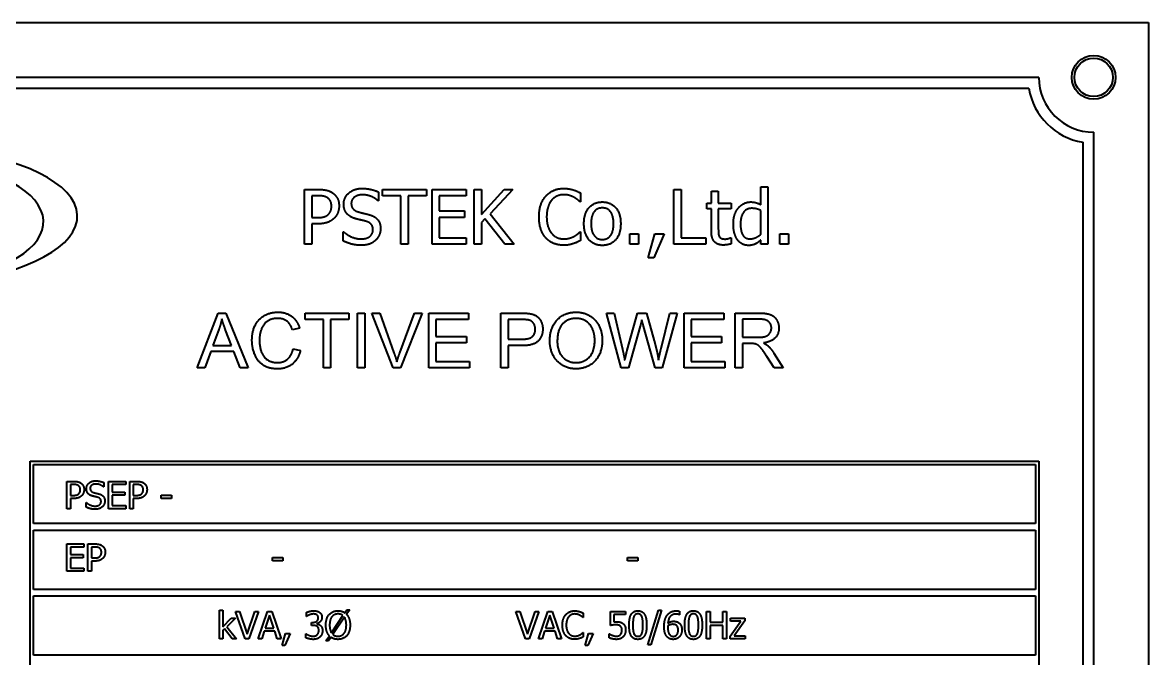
# Model space of a CAD drawing. Header units: millimetres. Extents: x 0 to 4205, y 0 to 2970.
# Drawn here: x 1831.5 to 1934.2, y 838.8 to 896.8 of the extents above; entities that cross this region are included whole.
import ezdxf

# ---------------------------------------------------------------- set-up
doc = ezdxf.new("R2010")
doc.units = ezdxf.units.MM
doc.header["$LTSCALE"] = 5
doc.layers.add('가시적인 것(ISO)', color=3, linetype='Continuous', lineweight=40)

msp = doc.modelspace()

# ---------------------------------------------------------------- linework, layer by layer
at = {"layer": '가시적인 것(ISO)'}
for p, q in [((1774.2036, 896.8175), (1934.2036, 896.8175)), ((1934.2036, 896.8175), (1934.2036, 776.8175)), ((1924.2036, 891.8175), (1784.2036, 891.8175)), ((1785.1197, 890.8175), (1923.2875, 890.8175)), ((1929.2036, 786.8175), (1929.2036, 886.8175)), ((1928.2036, 885.9014), (1928.2036, 787.7335)), ((1857.2101, 881.5946), (1858.4662, 881.5946)), ((1857.2101, 876.5946), (1857.2101, 881.5946)), ((1863.9605, 881.3596), (1863.9605, 880.5654)), ((1864.3211, 881.003), (1864.3211, 881.5946)), ((1864.3211, 881.5946), (1868.3406, 881.5946)), ((1868.3406, 881.5946), (1868.3406, 881.003)), ((1868.8471, 876.5946), (1868.8471, 881.5946)), ((1868.8471, 881.5946), (1871.9751, 881.5946)), ((1871.9751, 881.5946), (1871.9751, 881.003)), ((1872.7044, 876.5946), (1872.7044, 881.5946)), ((1872.7044, 881.5946), (1873.3689, 881.5946)), ((1873.3689, 881.5946), (1873.3689, 879.2972)), ((1873.3689, 879.2972), (1875.4192, 881.5946)), ((1876.2295, 881.5946), (1874.159, 879.362)), ((1875.4192, 881.5946), (1876.2295, 881.5946)), ((1882.4046, 881.2624), (1882.4046, 880.4601)), ((1890.9216, 876.5946), (1890.9216, 881.5946)), ((1890.9216, 881.5946), (1891.5861, 881.5946)), ((1891.5861, 881.5946), (1891.5861, 877.1862)), ((1894.3333, 880.3466), (1894.3333, 881.4244)), ((1894.3333, 881.4244), (1894.9654, 881.4244)), ((1894.9654, 881.4244), (1894.9654, 880.3466)), ((1898.8471, 880.1967), (1898.8471, 881.8175)), ((1898.8471, 881.8175), (1899.4791, 881.8175)), ((1899.4791, 881.8175), (1899.4791, 876.5946)), ((1857.8746, 881.0192), (1857.8746, 879.0257)), ((1858.4257, 881.0192), (1857.8746, 881.0192)), ((1863.9605, 880.5654), (1863.9119, 880.5654)), ((1865.9986, 881.003), (1864.3211, 881.003)), ((1865.9986, 876.5946), (1865.9986, 881.003)), ((1868.3406, 881.003), (1866.6631, 881.003)), ((1866.6631, 881.003), (1866.6631, 876.5946)), ((1871.9751, 881.003), (1869.5116, 881.003)), ((1869.5116, 881.003), (1869.5116, 879.6335)), ((1882.4046, 880.4601), (1882.3519, 880.4601)), ((1893.9078, 879.8239), (1893.9078, 880.3466)), ((1893.9078, 880.3466), (1894.3333, 880.3466)), ((1894.9654, 880.3466), (1896.1282, 880.3466)), ((1896.1282, 880.3466), (1896.1282, 879.8239)), ((1869.5116, 879.6335), (1871.809, 879.6335)), ((1871.809, 879.6335), (1871.809, 879.0419)), ((1874.159, 879.362), (1876.3511, 876.5946)), ((1894.3333, 879.8239), (1893.9078, 879.8239)), ((1894.3333, 877.7453), (1894.3333, 879.8239)), ((1894.9654, 879.8239), (1894.9654, 878.0371)), ((1896.1282, 879.8239), (1894.9654, 879.8239)), ((1898.8471, 877.5063), (1898.8471, 879.674)), ((1857.8746, 879.0257), (1858.3284, 879.0257)), ((1858.4378, 878.4585), (1857.8746, 878.4585)), ((1857.8746, 878.4585), (1857.8746, 876.5946)), ((1869.5116, 879.0419), (1869.5116, 877.1862)), ((1871.809, 879.0419), (1869.5116, 879.0419)), ((1873.6607, 878.9204), (1873.3689, 878.5922)), ((1873.3689, 878.5922), (1873.3689, 876.5946)), ((1875.4881, 876.5946), (1873.6607, 878.9204)), ((1860.7555, 876.8945), (1860.7555, 877.7291)), ((1860.7555, 877.7291), (1860.8041, 877.7291)), ((1869.5116, 877.1862), (1871.9751, 877.1862)), ((1871.9751, 877.1862), (1871.9751, 876.5946)), ((1882.356, 877.7291), (1882.4046, 877.7291)), ((1882.4046, 877.7291), (1882.4046, 876.935)), ((1886.8859, 876.5946), (1886.8859, 877.5509)), ((1886.8859, 877.5509), (1887.6882, 877.5509)), ((1887.6882, 877.5509), (1887.6882, 876.5946)), ((1888.5796, 875.3507), (1889.1712, 877.5509)), ((1890.0099, 877.5509), (1889.0699, 875.3507)), ((1889.1712, 877.5509), (1890.0099, 877.5509)), ((1891.5861, 877.1862), (1893.8187, 877.1862)), ((1893.8187, 877.1862), (1893.8187, 876.5946)), ((1896.0918, 877.1943), (1896.1282, 877.1943)), ((1896.1282, 877.1943), (1896.1282, 876.627)), ((1900.5731, 876.5946), (1900.5731, 877.5509)), ((1900.5731, 877.5509), (1901.3754, 877.5509)), ((1901.3754, 877.5509), (1901.3754, 876.5946)), ((1857.8746, 876.5946), (1857.2101, 876.5946)), ((1866.6631, 876.5946), (1865.9986, 876.5946)), ((1871.9751, 876.5946), (1868.8471, 876.5946)), ((1873.3689, 876.5946), (1872.7044, 876.5946)), ((1876.3511, 876.5946), (1875.4881, 876.5946)), ((1887.6882, 876.5946), (1886.8859, 876.5946)), ((1893.8187, 876.5946), (1890.9216, 876.5946)), ((1898.8471, 876.5946), (1898.8471, 876.9755)), ((1899.4791, 876.5946), (1898.8471, 876.5946)), ((1901.3754, 876.5946), (1900.5731, 876.5946)), ((1889.0699, 875.3507), (1888.5796, 875.3507)), ((1847.4106, 865.3156), (1849.3313, 870.3156)), ((1849.3313, 870.3156), (1850.0477, 870.3156)), ((1850.0477, 870.3156), (1852.0904, 865.3156)), ((1857.2886, 869.7249), (1857.2886, 870.3156)), ((1857.2886, 870.3156), (1861.252, 870.3156)), ((1861.252, 870.3156), (1861.252, 869.7249)), ((1862.0447, 865.3156), (1862.0447, 870.3156)), ((1862.0447, 870.3156), (1862.7078, 870.3156)), ((1862.7078, 870.3156), (1862.7078, 865.3156)), ((1865.2955, 865.3156), (1863.3633, 870.3156)), ((1863.3633, 870.3156), (1864.0798, 870.3156)), ((1864.0798, 870.3156), (1865.3793, 866.6837)), ((1865.909, 866.6837), (1867.2619, 870.3156)), ((1867.9365, 870.3156), (1865.9776, 865.3156)), ((1867.2619, 870.3156), (1867.9365, 870.3156)), ((1868.5462, 865.3156), (1868.5462, 870.3156)), ((1868.5462, 870.3156), (1872.1666, 870.3156)), ((1872.1666, 870.3156), (1872.1666, 869.7249)), ((1875.1316, 865.3156), (1875.1316, 870.3156)), ((1875.1316, 870.3156), (1877.018, 870.3156)), ((1886.0996, 865.3156), (1884.7734, 870.3156)), ((1884.7734, 870.3156), (1885.4517, 870.3156)), ((1885.4517, 870.3156), (1886.2139, 867.0381)), ((1886.6522, 866.939), (1887.6011, 870.3156)), ((1887.6011, 870.3156), (1888.4014, 870.3156)), ((1888.4014, 870.3156), (1889.1179, 867.7851)), ((1889.7543, 867.1029), (1890.5356, 870.3156)), ((1891.2025, 870.3156), (1889.8381, 865.3156)), ((1890.5356, 870.3156), (1891.2025, 870.3156)), ((1891.8351, 865.3156), (1891.8351, 870.3156)), ((1891.8351, 870.3156), (1895.4555, 870.3156)), ((1895.4555, 870.3156), (1895.4555, 869.7249)), ((1896.4921, 865.3156), (1896.4921, 870.3156)), ((1896.4921, 870.3156), (1898.7101, 870.3156)), ((1856.7627, 868.9474), (1856.111, 868.7912)), ((1858.9349, 869.7249), (1857.2886, 869.7249)), ((1858.9349, 865.3156), (1858.9349, 869.7249)), ((1861.252, 869.7249), (1859.5981, 869.7249)), ((1859.5981, 869.7249), (1859.5981, 865.3156)), ((1872.1666, 869.7249), (1869.2093, 869.7249)), ((1869.2093, 869.7249), (1869.2093, 868.1967)), ((1875.7947, 869.7249), (1875.7947, 867.9375)), ((1877.0752, 869.7249), (1875.7947, 869.7249)), ((1887.8374, 869.1265), (1886.7817, 865.3156)), ((1889.1903, 865.3156), (1888.1461, 869.1265)), ((1895.4555, 869.7249), (1892.4982, 869.7249)), ((1892.4982, 869.7249), (1892.4982, 868.1967)), ((1897.1552, 869.763), (1897.1552, 868.109)), ((1898.7368, 869.763), (1897.1552, 869.763)), ((1849.4037, 868.8331), (1848.8511, 867.3659)), ((1850.5508, 867.3659), (1850.0249, 868.7531)), ((1869.2093, 868.1967), (1871.9799, 868.1967)), ((1871.9799, 868.1967), (1871.9799, 867.606)), ((1875.7947, 867.9375), (1877.0866, 867.9375)), ((1892.4982, 868.1967), (1895.2688, 868.1967)), ((1895.2688, 868.1967), (1895.2688, 867.606)), ((1897.1552, 868.109), (1898.5767, 868.109)), ((1848.8511, 867.3659), (1850.5508, 867.3659)), ((1856.1834, 867.0724), (1856.8465, 866.9047)), ((1869.2093, 867.606), (1869.2093, 865.9063)), ((1871.9799, 867.606), (1869.2093, 867.606)), ((1877.079, 867.3468), (1875.7947, 867.3468)), ((1875.7947, 867.3468), (1875.7947, 865.3156)), ((1892.4982, 867.606), (1892.4982, 865.9063)), ((1895.2688, 867.606), (1892.4982, 867.606)), ((1897.9212, 867.5374), (1897.1552, 867.5374)), ((1897.1552, 867.5374), (1897.1552, 865.3156)), ((1848.6606, 866.8285), (1848.1118, 865.3156)), ((1850.7566, 866.8285), (1848.6606, 866.8285)), ((1851.3359, 865.3156), (1850.7566, 866.8285)), ((1869.2093, 865.9063), (1872.281, 865.9063)), ((1872.281, 865.9063), (1872.281, 865.3156)), ((1892.4982, 865.9063), (1895.5699, 865.9063)), ((1895.5699, 865.9063), (1895.5699, 865.3156)), ((1900.0668, 865.3156), (1899.4037, 866.356)), ((1900.0287, 866.6761), (1900.8938, 865.3156)), ((1848.1118, 865.3156), (1847.4106, 865.3156)), ((1852.0904, 865.3156), (1851.3359, 865.3156)), ((1859.5981, 865.3156), (1858.9349, 865.3156)), ((1862.7078, 865.3156), (1862.0447, 865.3156)), ((1865.9776, 865.3156), (1865.2955, 865.3156)), ((1872.281, 865.3156), (1868.5462, 865.3156)), ((1875.7947, 865.3156), (1875.1316, 865.3156)), ((1886.7817, 865.3156), (1886.0996, 865.3156)), ((1889.8381, 865.3156), (1889.1903, 865.3156)), ((1895.5699, 865.3156), (1891.8351, 865.3156)), ((1897.1552, 865.3156), (1896.4921, 865.3156)), ((1900.8938, 865.3156), (1900.0668, 865.3156)), ((1832.2036, 856.8175), (1924.2036, 856.8175)), ((1832.2036, 808.8175), (1832.2036, 856.8175)), ((1924.2036, 856.8175), (1924.2036, 808.8175)), ((1832.5036, 851.1175), (1832.5036, 856.5175)), ((1832.5036, 856.5175), (1923.9036, 856.5175)), ((1923.9036, 856.5175), (1923.9036, 851.1175)), ((1835.5306, 854.9729), (1836.1586, 854.9729)), ((1835.5306, 852.4729), (1835.5306, 854.9729)), ((1835.8629, 854.6852), (1835.8629, 853.6885)), ((1836.1384, 854.6852), (1835.8629, 854.6852)), ((1838.9058, 854.8554), (1838.9058, 854.4583)), ((1839.3414, 854.9729), (1840.9054, 854.9729)), ((1839.3414, 852.4729), (1839.3414, 854.9729)), ((1839.6736, 854.6771), (1839.6736, 853.9923)), ((1840.9054, 854.6771), (1839.6736, 854.6771)), ((1840.9054, 854.9729), (1840.9054, 854.6771)), ((1841.2701, 854.9729), (1841.8981, 854.9729)), ((1841.2701, 852.4729), (1841.2701, 854.9729)), ((1841.6023, 854.6852), (1841.6023, 853.6885)), ((1841.8778, 854.6852), (1841.6023, 854.6852)), ((1835.8629, 853.6885), (1836.0898, 853.6885)), ((1838.9058, 854.4583), (1838.8815, 854.4583)), ((1839.6736, 853.9923), (1840.8223, 853.9923)), ((1840.8223, 853.6966), (1839.6736, 853.6966)), ((1839.6736, 853.6966), (1839.6736, 852.7687)), ((1840.8223, 853.9923), (1840.8223, 853.6966)), ((1841.6023, 853.6885), (1841.8292, 853.6885)), ((1844.1388, 853.415), (1844.1388, 853.7188)), ((1844.1388, 853.7188), (1845.0849, 853.7188)), ((1845.0849, 853.7188), (1845.0849, 853.415)), ((1836.1445, 853.4048), (1835.8629, 853.4048)), ((1835.8629, 853.4048), (1835.8629, 852.4729)), ((1837.3033, 852.6228), (1837.3033, 853.0402)), ((1837.3033, 853.0402), (1837.3276, 853.0402)), ((1839.6736, 852.7687), (1840.9054, 852.7687)), ((1840.9054, 852.7687), (1840.9054, 852.4729)), ((1841.8839, 853.4048), (1841.6023, 853.4048)), ((1841.6023, 853.4048), (1841.6023, 852.4729)), ((1845.0849, 853.415), (1844.1388, 853.415)), ((1835.8629, 852.4729), (1835.5306, 852.4729)), ((1840.9054, 852.4729), (1839.3414, 852.4729)), ((1841.6023, 852.4729), (1841.2701, 852.4729)), ((1923.9036, 851.1175), (1832.5036, 851.1175)), ((1832.5036, 845.1175), (1832.5036, 850.5175)), ((1832.5036, 850.5175), (1923.9036, 850.5175)), ((1923.9036, 850.5175), (1923.9036, 845.1175)), ((1835.5306, 846.7675), (1835.5306, 849.2675)), ((1835.5306, 849.2675), (1837.0946, 849.2675)), ((1837.0946, 848.9717), (1835.8629, 848.9717)), ((1835.8629, 848.9717), (1835.8629, 848.2869)), ((1837.0946, 849.2675), (1837.0946, 848.9717)), ((1837.4593, 849.2675), (1838.0873, 849.2675)), ((1837.4593, 846.7675), (1837.4593, 849.2675)), ((1837.7915, 848.9798), (1837.7915, 847.983)), ((1838.0671, 848.9798), (1837.7915, 848.9798)), ((1835.8629, 848.2869), (1837.0116, 848.2869)), ((1837.0116, 847.9911), (1835.8629, 847.9911)), ((1835.8629, 847.9911), (1835.8629, 847.0633)), ((1837.0116, 848.2869), (1837.0116, 847.9911)), ((1837.7915, 847.983), (1838.0184, 847.983)), ((1838.0731, 847.6994), (1837.7915, 847.6994)), ((1837.7915, 847.6994), (1837.7915, 846.7675)), ((1854.2867, 847.7095), (1854.2867, 848.0134)), ((1854.2867, 848.0134), (1855.2328, 848.0134)), ((1855.2328, 847.7095), (1854.2867, 847.7095)), ((1855.2328, 848.0134), (1855.2328, 847.7095)), ((1886.6732, 847.7095), (1886.6732, 848.0134)), ((1886.6732, 848.0134), (1887.6193, 848.0134)), ((1887.6193, 847.7095), (1886.6732, 847.7095)), ((1887.6193, 848.0134), (1887.6193, 847.7095)), ((1837.0946, 846.7675), (1835.5306, 846.7675)), ((1835.8629, 847.0633), (1837.0946, 847.0633)), ((1837.0946, 847.0633), (1837.0946, 846.7675)), ((1837.7915, 846.7675), (1837.4593, 846.7675)), ((1923.9036, 845.1175), (1832.5036, 845.1175)), ((1832.5036, 839.1175), (1832.5036, 844.5175)), ((1832.5036, 844.5175), (1923.9036, 844.5175)), ((1923.9036, 844.5175), (1923.9036, 839.1175)), ((1860.8953, 842.9818), (1861.0877, 843.2675)), ((1861.3369, 843.2675), (1861.0492, 842.8461)), ((1861.0877, 843.2675), (1861.3369, 843.2675)), ((1849.465, 840.6135), (1849.465, 843.2249)), ((1849.465, 843.2249), (1849.781, 843.2249)), ((1849.781, 843.2249), (1849.781, 841.6974)), ((1849.781, 841.6974), (1850.5225, 842.4895)), ((1850.9155, 842.4895), (1850.1457, 841.7055)), ((1850.5225, 842.4895), (1850.9155, 842.4895)), ((1851.7948, 840.6135), (1850.9338, 843.1135)), ((1850.9338, 843.1135), (1851.2903, 843.1135)), ((1851.2903, 843.1135), (1851.9832, 841.0369)), ((1851.9832, 841.0369), (1852.6761, 843.1135)), ((1853.0144, 843.1135), (1852.1534, 840.6135)), ((1852.6761, 843.1135), (1853.0144, 843.1135)), ((1852.984, 840.6135), (1853.8268, 843.1135)), ((1854.0233, 842.7731), (1853.6384, 841.5961)), ((1853.8268, 843.1135), (1854.236, 843.1135)), ((1854.4103, 841.5961), (1854.0233, 842.7731)), ((1854.236, 843.1135), (1855.0788, 840.6135)), ((1857.4086, 842.6577), (1857.4086, 843.0122)), ((1857.4289, 842.6577), (1857.4086, 842.6577)), ((1859.6736, 841.1585), (1860.7251, 842.7286)), ((1860.8629, 842.5766), (1859.8094, 841.0025)), ((1877.3661, 840.6135), (1876.5051, 843.1135)), ((1876.5051, 843.1135), (1876.8616, 843.1135)), ((1876.8616, 843.1135), (1877.5545, 841.0369)), ((1877.5545, 841.0369), (1878.2474, 843.1135)), ((1878.5857, 843.1135), (1877.7247, 840.6135)), ((1878.2474, 843.1135), (1878.5857, 843.1135)), ((1878.5553, 840.6135), (1879.3981, 843.1135)), ((1879.5946, 842.7731), (1879.2097, 841.5961)), ((1879.3981, 843.1135), (1879.8073, 843.1135)), ((1879.9816, 841.5961), (1879.5946, 842.7731)), ((1879.8073, 843.1135), (1880.6501, 840.6135)), ((1882.6416, 842.5462), (1882.6153, 842.5462)), ((1882.6416, 842.9474), (1882.6416, 842.5462)), ((1885.1254, 841.825), (1885.1254, 843.1135)), ((1885.1254, 843.1135), (1886.497, 843.1135)), ((1886.497, 842.8197), (1885.4475, 842.8197)), ((1885.4475, 842.8197), (1885.4475, 842.1532)), ((1886.497, 843.1135), (1886.497, 842.8197)), ((1888.5249, 840.0705), (1889.4994, 843.2249)), ((1889.7871, 843.2249), (1888.8086, 840.0705)), ((1889.4994, 843.2249), (1889.7871, 843.2249)), ((1891.4261, 842.8035), (1891.4119, 842.8035)), ((1891.4261, 843.1257), (1891.4261, 842.8035)), ((1893.8855, 840.6135), (1893.8855, 843.1135)), ((1893.8855, 843.1135), (1894.2178, 843.1135)), ((1894.2178, 843.1135), (1894.2178, 842.1329)), ((1895.3685, 842.1329), (1895.3685, 843.1135)), ((1895.3685, 843.1135), (1895.7008, 843.1135)), ((1895.7008, 843.1135), (1895.7008, 840.6135)), ((1896.0371, 840.8485), (1897.0176, 842.2302)), ((1896.0776, 842.2302), (1896.0776, 842.4895)), ((1896.0776, 842.4895), (1897.3965, 842.4895)), ((1897.0176, 842.2302), (1896.0776, 842.2302)), ((1897.3965, 842.2646), (1896.4119, 840.8789)), ((1897.3965, 842.4895), (1897.3965, 842.2646)), ((1849.9066, 841.5191), (1849.781, 841.3975)), ((1849.781, 841.3975), (1849.781, 840.6135)), ((1850.6035, 840.6135), (1849.9066, 841.5191)), ((1850.1457, 841.7055), (1851.0188, 840.6135)), ((1853.5472, 841.3124), (1853.3203, 840.6135)), ((1854.5014, 841.3124), (1853.5472, 841.3124)), ((1853.6384, 841.5961), (1854.4103, 841.5961)), ((1854.7283, 840.6135), (1854.5014, 841.3124)), ((1857.8503, 841.8311), (1857.8503, 842.1086)), ((1857.8503, 842.1086), (1857.9617, 842.1086)), ((1857.9921, 841.8311), (1857.8503, 841.8311)), ((1858.3487, 842.0033), (1858.3487, 841.979)), ((1879.1185, 841.3124), (1878.8916, 840.6135)), ((1880.0727, 841.3124), (1879.1185, 841.3124)), ((1879.2097, 841.5961), (1879.9816, 841.5961)), ((1880.2996, 840.6135), (1880.0727, 841.3124)), ((1894.2178, 842.1329), (1895.3685, 842.1329)), ((1895.3685, 841.8372), (1894.2178, 841.8372)), ((1894.2178, 841.8372), (1894.2178, 840.6135)), ((1895.3685, 840.6135), (1895.3685, 841.8372)), ((1849.781, 840.6135), (1849.465, 840.6135)), ((1851.0188, 840.6135), (1850.6035, 840.6135)), ((1852.1534, 840.6135), (1851.7948, 840.6135)), ((1853.3203, 840.6135), (1852.984, 840.6135)), ((1855.0788, 840.6135), (1854.7283, 840.6135)), ((1855.1862, 839.9915), (1855.482, 841.0916)), ((1855.9013, 841.0916), (1855.4313, 839.9915)), ((1855.482, 841.0916), (1855.9013, 841.0916)), ((1857.3398, 841.0693), (1857.3641, 841.0693)), ((1857.3398, 840.7148), (1857.3398, 841.0693)), ((1859.1692, 840.419), (1859.4852, 840.885)), ((1859.4163, 840.419), (1859.1692, 840.419)), ((1859.6392, 840.7472), (1859.4163, 840.419)), ((1877.7247, 840.6135), (1877.3661, 840.6135)), ((1878.8916, 840.6135), (1878.5553, 840.6135)), ((1880.6501, 840.6135), (1880.2996, 840.6135)), ((1882.6173, 841.1808), (1882.6416, 841.1808)), ((1882.6416, 841.1808), (1882.6416, 840.7837)), ((1882.8219, 839.9915), (1883.1177, 841.0916)), ((1883.5371, 841.0916), (1883.0671, 839.9915)), ((1883.1177, 841.0916), (1883.5371, 841.0916)), ((1885.0221, 840.7026), (1885.0221, 841.0572)), ((1885.0221, 841.0572), (1885.0464, 841.0572)), ((1894.2178, 840.6135), (1893.8855, 840.6135)), ((1895.7008, 840.6135), (1895.3685, 840.6135)), ((1896.0371, 840.6135), (1896.0371, 840.8485)), ((1897.4147, 840.6135), (1896.0371, 840.6135)), ((1896.4119, 840.8789), (1897.4147, 840.8789)), ((1897.4147, 840.8789), (1897.4147, 840.6135)), ((1855.4313, 839.9915), (1855.1862, 839.9915)), ((1883.0671, 839.9915), (1882.8219, 839.9915)), ((1888.8086, 840.0705), (1888.5249, 840.0705)), ((1923.9036, 839.1175), (1832.5036, 839.1175))]:
    msp.add_line(p, q, dxfattribs=at)
for radius in [2, 1.75]:
    msp.add_circle((1929.2036, 891.8175), radius, dxfattribs=at)
for radius, start, end in [(5, 180, 270), (6, 189.594068, 260.405932)]:
    msp.add_arc((1929.2036, 891.8175), radius, start, end, dxfattribs=at)
for centre, major_axis, ratio, start_param, end_param in [((1820.4644, 879.1518), (-16.032, 0), 0.39426006, 1.9462528, 5.83760717), ((1818.5583, 878.6497), (14.8527, 0), 0.4069905, 5.25884891, 8.86179915)]:
    msp.add_ellipse(centre, major_axis=major_axis, ratio=ratio, start_param=start_param, end_param=end_param, dxfattribs=at)
for points in [[(1858.4662, 881.5946), (1858.9119, 881.5946), (1859.5359, 881.4487), (1859.7749, 881.2826)], [(1859.7749, 881.2826), (1860.0545, 881.0922), (1860.3706, 880.5047), (1860.3706, 880.0873)], [(1860.7919, 880.2534), (1860.7919, 880.8612), (1861.7401, 881.6838), (1862.4735, 881.6838)], [(1862.4735, 881.6838), (1862.8949, 881.6838), (1863.6404, 881.5176), (1863.9605, 881.3596)], [(1879.236, 880.9949), (1879.5359, 881.3312), (1880.3543, 881.6838), (1880.8608, 881.6838)], [(1880.8608, 881.6838), (1881.112, 881.6838), (1881.5537, 881.6108), (1881.7401, 881.5541)], [(1881.7401, 881.5541), (1881.9022, 881.5014), (1882.2385, 881.3515), (1882.4046, 881.2624)], [(1859.3171, 880.8288), (1859.159, 880.9342), (1858.7376, 881.0192), (1858.4257, 881.0192)], [(1859.6777, 880.0671), (1859.6777, 880.3264), (1859.4994, 880.7073), (1859.3171, 880.8288)], [(1861.1161, 879.3499), (1860.9621, 879.516), (1860.7919, 879.9617), (1860.7919, 880.2534)], [(1862.518, 881.1084), (1862.0561, 881.1084), (1861.4848, 880.6748), (1861.4848, 880.3223)], [(1861.4848, 880.3223), (1861.4848, 880.0063), (1861.8211, 879.6295), (1862.1372, 879.5444)], [(1863.9119, 880.5654), (1863.6728, 880.7842), (1862.9273, 881.1084), (1862.518, 881.1084)], [(1878.612, 879.0906), (1878.612, 879.7186), (1878.9321, 880.6505), (1879.236, 880.9949)], [(1879.7506, 880.6019), (1879.5399, 880.3466), (1879.3049, 879.5727), (1879.3049, 879.0906)], [(1880.8568, 881.1165), (1880.5367, 881.1165), (1879.9654, 880.8531), (1879.7506, 880.6019)], [(1881.7887, 880.8774), (1881.5983, 880.9828), (1881.1485, 881.1165), (1880.8568, 881.1165)], [(1882.3519, 880.4601), (1882.2628, 880.5411), (1881.9872, 880.768), (1881.7887, 880.8774)], [(1882.7085, 878.4706), (1882.7085, 879.4107), (1883.6323, 880.452), (1884.3859, 880.452)], [(1884.3859, 880.452), (1885.1477, 880.452), (1886.0594, 879.4147), (1886.0594, 878.4706)], [(1896.813, 879.9293), (1897.0197, 880.1724), (1897.5991, 880.452), (1897.9192, 880.452)], [(1897.9192, 880.452), (1898.1988, 880.452), (1898.6161, 880.3264), (1898.8471, 880.1967)], [(1858.3284, 879.0257), (1858.7336, 879.0257), (1859.232, 879.1554), (1859.3941, 879.3256)], [(1859.3941, 879.3256), (1859.544, 879.4755), (1859.6777, 879.828), (1859.6777, 880.0671)], [(1860.3706, 880.0873), (1860.3706, 879.7632), (1860.1396, 879.1797), (1859.9329, 878.9771)], [(1861.9427, 878.9082), (1861.6834, 878.9771), (1861.2741, 879.1838), (1861.1161, 879.3499)], [(1862.1372, 879.5444), (1862.3479, 879.4876), (1862.9597, 879.3418), (1863.1623, 879.281)], [(1863.1623, 879.281), (1863.6769, 879.123), (1864.155, 878.4868), (1864.155, 878.0209)], [(1884.3859, 879.909), (1883.8957, 879.909), (1883.3608, 879.2), (1883.3608, 878.4706)], [(1885.407, 878.4706), (1885.407, 879.2), (1884.8762, 879.909), (1884.3859, 879.909)], [(1896.3349, 878.4423), (1896.3349, 878.9366), (1896.5902, 879.6578), (1896.813, 879.9293)], [(1898.0245, 879.8726), (1897.5383, 879.8726), (1896.9872, 879.1432), (1896.9872, 878.4544)], [(1898.8471, 879.674), (1898.612, 879.7875), (1898.2393, 879.8726), (1898.0245, 879.8726)], [(1859.9329, 878.9771), (1859.6736, 878.7218), (1858.9727, 878.4585), (1858.4378, 878.4585)], [(1862.8462, 878.6813), (1862.6153, 878.7462), (1862.2304, 878.8353), (1861.9427, 878.9082)], [(1863.4621, 877.9155), (1863.4621, 878.2154), (1863.1663, 878.5881), (1862.8462, 878.6813)], [(1879.2401, 877.1619), (1878.9402, 877.486), (1878.612, 878.4585), (1878.612, 879.0906)], [(1879.3049, 879.0906), (1879.3049, 878.576), (1879.5521, 877.8345), (1879.7668, 877.5792)], [(1884.3859, 876.4893), (1883.6039, 876.4893), (1882.7085, 877.5549), (1882.7085, 878.4706)], [(1883.3608, 878.4706), (1883.3608, 877.7616), (1883.8957, 877.0322), (1884.3859, 877.0322)], [(1886.0594, 878.4706), (1886.0594, 877.5225), (1885.1477, 876.4893), (1884.3859, 876.4893)], [(1884.3859, 877.0322), (1884.8722, 877.0322), (1885.407, 877.7494), (1885.407, 878.4706)], [(1896.7198, 876.9917), (1896.5375, 877.2389), (1896.3349, 877.9682), (1896.3349, 878.4423)], [(1896.9872, 878.4544), (1896.9872, 877.7899), (1897.4086, 877.0889), (1897.8746, 877.0889)], [(1860.8041, 877.7291), (1861.1323, 877.4212), (1861.9629, 877.0808), (1862.3479, 877.0808)], [(1862.3479, 877.0808), (1862.8989, 877.0808), (1863.4621, 877.5387), (1863.4621, 877.9155)], [(1864.155, 878.0209), (1864.155, 877.7251), (1863.9159, 877.1578), (1863.7012, 876.9593)], [(1880.8487, 876.5055), (1880.3624, 876.5055), (1879.5399, 876.8337), (1879.2401, 877.1619)], [(1879.7668, 877.5792), (1879.9775, 877.3321), (1880.5407, 877.0808), (1880.8568, 877.0808)], [(1880.8568, 877.0808), (1881.1445, 877.0808), (1881.6347, 877.2227), (1881.8252, 877.328)], [(1881.8252, 877.328), (1882.0075, 877.4333), (1882.279, 877.6522), (1882.356, 877.7291)], [(1895.4273, 876.5217), (1894.9127, 876.5217), (1894.3333, 877.1092), (1894.3333, 877.7453)], [(1894.9654, 878.0371), (1894.9654, 877.7534), (1894.9856, 877.4415), (1895.0545, 877.3077)], [(1895.0545, 877.3077), (1895.1112, 877.1902), (1895.3665, 877.0727), (1895.5853, 877.0727)], [(1895.5853, 877.0727), (1895.7393, 877.0727), (1896.027, 877.1659), (1896.0918, 877.1943)], [(1897.8746, 877.0889), (1898.1218, 877.0889), (1898.6242, 877.3158), (1898.8471, 877.5063)], [(1862.3965, 876.5055), (1861.8535, 876.5055), (1861.0918, 876.7324), (1860.7555, 876.8945)], [(1863.7012, 876.9593), (1863.4621, 876.7405), (1862.8543, 876.5055), (1862.3965, 876.5055)], [(1881.7401, 876.6513), (1881.5213, 876.5784), (1881.1485, 876.5055), (1880.8487, 876.5055)], [(1882.4046, 876.935), (1882.2385, 876.858), (1881.9467, 876.7162), (1881.7401, 876.6513)], [(1896.1282, 876.627), (1895.95, 876.5784), (1895.5853, 876.5217), (1895.4273, 876.5217)], [(1897.7287, 876.4893), (1897.4208, 876.4893), (1896.9022, 876.7445), (1896.7198, 876.9917)], [(1898.3406, 876.623), (1898.2069, 876.5581), (1897.9192, 876.4893), (1897.7287, 876.4893)], [(1898.8471, 876.9755), (1898.7012, 876.8539), (1898.4864, 876.6919), (1898.3406, 876.623)], [(1852.4258, 867.8537), (1852.4258, 868.6349), (1853.0241, 869.8011), (1854.1255, 870.4032), (1854.7886, 870.4032)], [(1854.7886, 870.4032), (1855.5394, 870.4032), (1856.5607, 869.6372), (1856.7627, 868.9474)], [(1877.018, 870.3156), (1877.5173, 870.3156), (1877.7802, 870.266)], [(1877.7802, 870.266), (1878.1499, 870.205), (1878.6453, 869.8621), (1878.9502, 869.2409), (1878.9502, 868.8674)], [(1879.5942, 867.7508), (1879.5942, 868.997), (1880.9319, 870.4032), (1881.9875, 870.4032)], [(1881.9875, 870.4032), (1882.6811, 870.4032), (1883.7939, 869.7401), (1884.377, 868.5587), (1884.377, 867.8079)], [(1898.7101, 870.3156), (1899.377, 870.3156), (1900.0744, 870.045), (1900.4898, 869.3628), (1900.4898, 868.9512)], [(1849.6743, 869.7896), (1849.5752, 869.3095), (1849.4037, 868.8331)], [(1850.0249, 868.7531), (1849.7886, 869.3857), (1849.6743, 869.7896)], [(1854.7734, 869.8354), (1854.1979, 869.8354), (1853.4205, 869.2828), (1853.108, 868.3529), (1853.108, 867.8575)], [(1856.111, 868.7912), (1855.9357, 869.3361), (1855.2764, 869.8354), (1854.7734, 869.8354)], [(1877.6926, 869.6791), (1877.5249, 869.7249), (1877.0752, 869.7249)], [(1878.268, 868.8483), (1878.268, 869.1608), (1877.9517, 869.6105), (1877.6926, 869.6791)], [(1881.9913, 869.8354), (1881.2901, 869.8354), (1880.2764, 868.8712), (1880.2764, 867.7432)], [(1883.6949, 867.8156), (1883.6949, 868.4253), (1883.2833, 869.3361), (1882.4868, 869.8354), (1881.9913, 869.8354)], [(1887.986, 869.7134), (1887.9022, 869.3704), (1887.8374, 869.1265)], [(1888.1461, 869.1265), (1888.0089, 869.6029), (1887.986, 869.7134)], [(1898.5767, 868.109), (1899.0302, 868.109), (1899.5409, 868.2957), (1899.8077, 868.7111), (1899.8077, 868.9512)], [(1899.8077, 868.9512), (1899.8077, 869.3057), (1899.2932, 869.763), (1898.7368, 869.763)], [(1900.4898, 868.9512), (1900.4898, 868.4177), (1899.8, 867.6898), (1899.0836, 867.5907)], [(1878.9502, 868.8674), (1878.9502, 868.231), (1878.1384, 867.3468), (1877.079, 867.3468)], [(1877.0866, 867.9375), (1877.7307, 867.9375), (1878.268, 868.4139), (1878.268, 868.8483)], [(1854.7772, 865.2317), (1853.9692, 865.2317), (1852.9555, 865.891), (1852.4258, 867.1372), (1852.4258, 867.8537)], [(1853.108, 867.8575), (1853.108, 867.221), (1853.4814, 866.2683), (1854.2627, 865.7996), (1854.72, 865.7996)], [(1854.72, 865.7996), (1855.2764, 865.7996), (1856.0462, 866.4398), (1856.1834, 867.0724)], [(1856.8465, 866.9047), (1856.6369, 866.0892), (1855.5584, 865.2317), (1854.7772, 865.2317)], [(1881.9875, 865.2317), (1881.2787, 865.2317), (1880.1659, 865.9139), (1879.5942, 867.0915), (1879.5942, 867.7508)], [(1880.2764, 867.7432), (1880.2764, 866.84), (1881.2482, 865.7996), (1881.9837, 865.7996)], [(1881.9837, 865.7996), (1882.7307, 865.7996), (1883.6949, 866.8476), (1883.6949, 867.8156)], [(1884.377, 867.8079), (1884.377, 867.0496), (1883.7634, 865.8491), (1882.6354, 865.2317), (1881.9875, 865.2317)], [(1886.2139, 867.0381), (1886.3359, 866.5236), (1886.4273, 866.013)], [(1886.4273, 866.013), (1886.6179, 866.8171), (1886.6522, 866.939)], [(1889.1179, 867.7851), (1889.3808, 866.8438), (1889.5066, 866.013)], [(1889.5066, 866.013), (1889.6019, 866.4893), (1889.7543, 867.1029)], [(1898.2909, 867.5145), (1898.1766, 867.5374), (1897.9212, 867.5374)], [(1899.4037, 866.356), (1899.1141, 866.8057), (1898.7406, 867.282), (1898.4433, 867.4764), (1898.2909, 867.5145)], [(1899.0836, 867.5907), (1899.3427, 867.465), (1899.4799, 867.343)], [(1899.4799, 867.343), (1899.7695, 867.0762), (1900.0287, 866.6761)], [(1865.3793, 866.6837), (1865.5356, 866.2492), (1865.6423, 865.8682)], [(1865.6423, 865.8682), (1865.7566, 866.2759), (1865.909, 866.6837)], [(1836.5841, 854.59), (1836.5051, 854.6427), (1836.2944, 854.6852), (1836.1384, 854.6852)], [(1836.1586, 854.9729), (1836.3815, 854.9729), (1836.6935, 854.9), (1836.813, 854.8169)], [(1836.7644, 854.2091), (1836.7644, 854.3388), (1836.6753, 854.5292), (1836.5841, 854.59)], [(1836.813, 854.8169), (1836.9528, 854.7217), (1837.1108, 854.4279), (1837.1108, 854.2192)], [(1837.3215, 854.3023), (1837.3215, 854.6062), (1837.7956, 855.0175), (1838.1623, 855.0175)], [(1838.1846, 854.7298), (1837.9536, 854.7298), (1837.668, 854.513), (1837.668, 854.3368)], [(1838.1623, 855.0175), (1838.373, 855.0175), (1838.7458, 854.9344), (1838.9058, 854.8554)], [(1838.8815, 854.4583), (1838.762, 854.5677), (1838.3892, 854.7298), (1838.1846, 854.7298)], [(1842.3235, 854.59), (1842.2445, 854.6427), (1842.0338, 854.6852), (1841.8778, 854.6852)], [(1841.8981, 854.9729), (1842.121, 854.9729), (1842.4329, 854.9), (1842.5525, 854.8169)], [(1842.5039, 854.2091), (1842.5039, 854.3388), (1842.4147, 854.5292), (1842.3235, 854.59)], [(1842.5525, 854.8169), (1842.6923, 854.7217), (1842.8503, 854.4279), (1842.8503, 854.2192)], [(1836.0898, 853.6885), (1836.2923, 853.6885), (1836.5415, 853.7533), (1836.6226, 853.8384)], [(1836.892, 853.6641), (1836.7624, 853.5365), (1836.4119, 853.4048), (1836.1445, 853.4048)], [(1836.6226, 853.8384), (1836.6975, 853.9133), (1836.7644, 854.0896), (1836.7644, 854.2091)], [(1837.1108, 854.2192), (1837.1108, 854.0572), (1836.9953, 853.7654), (1836.892, 853.6641)], [(1837.4836, 853.8505), (1837.4066, 853.9336), (1837.3215, 854.1564), (1837.3215, 854.3023)], [(1837.8969, 853.6297), (1837.7672, 853.6641), (1837.5626, 853.7675), (1837.4836, 853.8505)], [(1837.668, 854.3368), (1837.668, 854.1787), (1837.8361, 853.9903), (1837.9941, 853.9478)], [(1838.3487, 853.5163), (1838.2332, 853.5487), (1838.0407, 853.5932), (1837.8969, 853.6297)], [(1837.9941, 853.9478), (1838.0995, 853.9194), (1838.4054, 853.8465), (1838.5067, 853.8161)], [(1838.6566, 853.1333), (1838.6566, 853.2833), (1838.5087, 853.4697), (1838.3487, 853.5163)], [(1838.5067, 853.8161), (1838.764, 853.7371), (1839.003, 853.419), (1839.003, 853.186)], [(1841.8292, 853.6885), (1842.0318, 853.6885), (1842.281, 853.7533), (1842.362, 853.8384)], [(1842.6315, 853.6641), (1842.5018, 853.5365), (1842.1513, 853.4048), (1841.8839, 853.4048)], [(1842.362, 853.8384), (1842.437, 853.9133), (1842.5039, 854.0896), (1842.5039, 854.2091)], [(1842.8503, 854.2192), (1842.8503, 854.0572), (1842.7348, 853.7654), (1842.6315, 853.6641)], [(1838.1238, 852.4283), (1837.8523, 852.4283), (1837.4714, 852.5418), (1837.3033, 852.6228)], [(1837.3276, 853.0402), (1837.4917, 852.8862), (1837.907, 852.716), (1838.0995, 852.716)], [(1838.0995, 852.716), (1838.375, 852.716), (1838.6566, 852.9449), (1838.6566, 853.1333)], [(1838.7761, 852.6552), (1838.6566, 852.5458), (1838.3527, 852.4283), (1838.1238, 852.4283)], [(1839.003, 853.186), (1839.003, 853.0381), (1838.8835, 852.7545), (1838.7761, 852.6552)], [(1838.5128, 848.8846), (1838.4338, 848.9372), (1838.2231, 848.9798), (1838.0671, 848.9798)], [(1838.0873, 849.2675), (1838.3102, 849.2675), (1838.6222, 849.1945), (1838.7417, 849.1115)], [(1838.6931, 848.5037), (1838.6931, 848.6333), (1838.6039, 848.8238), (1838.5128, 848.8846)], [(1838.5513, 848.1329), (1838.6262, 848.2079), (1838.6931, 848.3842), (1838.6931, 848.5037)], [(1838.7417, 849.1115), (1838.8815, 849.0163), (1839.0395, 848.7225), (1839.0395, 848.5138)], [(1839.0395, 848.5138), (1839.0395, 848.3517), (1838.924, 848.06), (1838.8207, 847.9587)], [(1838.0184, 847.983), (1838.221, 847.983), (1838.4702, 848.0479), (1838.5513, 848.1329)], [(1838.8207, 847.9587), (1838.6911, 847.8311), (1838.3406, 847.6994), (1838.0731, 847.6994)], [(1857.4086, 843.0122), (1857.518, 843.071), (1857.8928, 843.1662), (1858.061, 843.1662)], [(1857.6761, 842.7975), (1857.595, 842.763), (1857.4755, 842.6901), (1857.4289, 842.6577)], [(1858.0347, 842.8765), (1857.9435, 842.8765), (1857.7632, 842.8319), (1857.6761, 842.7975)], [(1857.9617, 842.1086), (1858.1866, 842.1086), (1858.4702, 842.3234), (1858.4702, 842.528)], [(1858.3385, 842.7995), (1858.2757, 842.842), (1858.1218, 842.8765), (1858.0347, 842.8765)], [(1858.061, 843.1662), (1858.2312, 843.1662), (1858.4844, 843.0973), (1858.5877, 843.0244)], [(1858.4702, 842.528), (1858.4702, 842.6232), (1858.3973, 842.759), (1858.3385, 842.7995)], [(1858.8106, 842.5624), (1858.8106, 842.3558), (1858.5391, 842.0438), (1858.3487, 842.0033)], [(1858.5877, 843.0244), (1858.6971, 842.9453), (1858.8106, 842.7164), (1858.8106, 842.5624)], [(1859.1651, 841.8635), (1859.1651, 842.4814), (1859.7709, 843.1662), (1860.2693, 843.1662)], [(1860.2713, 842.8785), (1859.9228, 842.8785), (1859.5075, 842.3619), (1859.5075, 841.8635)], [(1860.2693, 843.1662), (1860.4617, 843.1662), (1860.7616, 843.073), (1860.8953, 842.9818)], [(1860.7251, 842.7286), (1860.638, 842.8035), (1860.409, 842.8785), (1860.2713, 842.8785)], [(1861.033, 841.8635), (1861.033, 842.0945), (1860.9398, 842.4571), (1860.8629, 842.5766)], [(1861.0492, 842.8461), (1861.2032, 842.6799), (1861.3754, 842.1978), (1861.3754, 841.8635)], [(1880.7453, 841.8615), (1880.7453, 842.1755), (1880.9054, 842.6415), (1881.0573, 842.8137)], [(1881.0573, 842.8137), (1881.2073, 842.9818), (1881.6165, 843.1581), (1881.8697, 843.1581)], [(1881.3146, 842.6171), (1881.2093, 842.4895), (1881.0918, 842.1026), (1881.0918, 841.8615)], [(1881.8677, 842.8744), (1881.7077, 842.8744), (1881.422, 842.7427), (1881.3146, 842.6171)], [(1882.3337, 842.7549), (1882.2385, 842.8076), (1882.0136, 842.8744), (1881.8677, 842.8744)], [(1881.8697, 843.1581), (1881.9953, 843.1581), (1882.2162, 843.1216), (1882.3094, 843.0932)], [(1882.3094, 843.0932), (1882.3904, 843.0669), (1882.5586, 842.9919), (1882.6416, 842.9474)], [(1882.6153, 842.5462), (1882.5707, 842.5868), (1882.4329, 842.7002), (1882.3337, 842.7549)], [(1886.8292, 841.8615), (1886.8292, 842.5381), (1887.2202, 843.1641), (1887.6295, 843.1641)], [(1887.2567, 842.6232), (1887.206, 842.4956), (1887.1696, 842.1066), (1887.1696, 841.8615)], [(1887.6295, 842.8866), (1887.4897, 842.8866), (1887.3094, 842.7549), (1887.2567, 842.6232)], [(1887.6295, 843.1641), (1888.0407, 843.1641), (1888.4277, 842.5158), (1888.4277, 841.8635)], [(1887.9962, 842.6273), (1887.9455, 842.7549), (1887.7693, 842.8866), (1887.6295, 842.8866)], [(1888.0873, 841.8635), (1888.0873, 842.1208), (1888.0468, 842.4996), (1887.9962, 842.6273)], [(1890.0221, 841.7116), (1890.0221, 842.0377), (1890.1558, 842.5624), (1890.2956, 842.7569)], [(1890.2956, 842.7569), (1890.4313, 842.9474), (1890.8608, 843.1601), (1891.1424, 843.1601)], [(1891.0979, 842.8704), (1890.7859, 842.8704), (1890.403, 842.449), (1890.3665, 842.0357)], [(1891.4119, 842.8035), (1891.3653, 842.8278), (1891.1951, 842.8704), (1891.0979, 842.8704)], [(1891.1424, 843.1601), (1891.2255, 843.1601), (1891.3714, 843.1439), (1891.4261, 843.1257)], [(1891.8961, 841.8615), (1891.8961, 842.5381), (1892.2871, 843.1641), (1892.6963, 843.1641)], [(1892.3235, 842.6232), (1892.2729, 842.4956), (1892.2364, 842.1066), (1892.2364, 841.8615)], [(1892.6963, 842.8866), (1892.5565, 842.8866), (1892.3762, 842.7549), (1892.3235, 842.6232)], [(1892.6963, 843.1641), (1893.1076, 843.1641), (1893.4945, 842.5158), (1893.4945, 841.8635)], [(1893.063, 842.6273), (1893.0124, 842.7549), (1892.8361, 842.8866), (1892.6963, 842.8866)], [(1893.1542, 841.8635), (1893.1542, 842.1208), (1893.1137, 842.4996), (1893.063, 842.6273)], [(1858.3689, 841.7419), (1858.298, 841.7926), (1858.1056, 841.8311), (1857.9921, 841.8311)], [(1858.3487, 841.979), (1858.4277, 841.9628), (1858.608, 841.8898), (1858.685, 841.8169)], [(1858.5188, 841.3793), (1858.5188, 841.515), (1858.4398, 841.6913), (1858.3689, 841.7419)], [(1858.3811, 840.9903), (1858.4479, 841.0653), (1858.5188, 841.2436), (1858.5188, 841.3793)], [(1858.8592, 841.355), (1858.8592, 841.1868), (1858.7437, 840.9012), (1858.6384, 840.7918)], [(1858.685, 841.8169), (1858.762, 841.746), (1858.8592, 841.5191), (1858.8592, 841.355)], [(1859.4852, 840.885), (1859.3353, 841.0511), (1859.1651, 841.5414), (1859.1651, 841.8635)], [(1859.5075, 841.8635), (1859.5075, 841.6366), (1859.5946, 841.2841), (1859.6736, 841.1585)], [(1861.3754, 841.8635), (1861.3754, 841.2436), (1860.7717, 840.5608), (1860.2693, 840.5608)], [(1860.2713, 840.8485), (1860.6177, 840.8485), (1861.033, 841.3712), (1861.033, 841.8635)], [(1881.0594, 840.8971), (1880.9094, 841.0592), (1880.7453, 841.5454), (1880.7453, 841.8615)], [(1881.0918, 841.8615), (1881.0918, 841.6042), (1881.2154, 841.2334), (1881.3227, 841.1058)], [(1885.6197, 841.8858), (1885.482, 841.8858), (1885.2085, 841.8432), (1885.1254, 841.825)], [(1885.4475, 842.1532), (1885.5083, 842.1613), (1885.6258, 842.1674), (1885.6744, 842.1674)], [(1886.029, 841.7703), (1885.9581, 841.8331), (1885.7474, 841.8858), (1885.6197, 841.8858)], [(1885.6744, 842.1674), (1885.8669, 842.1674), (1886.1323, 842.1046), (1886.2539, 842.0114)], [(1886.1708, 841.4097), (1886.1708, 841.5434), (1886.0979, 841.7136), (1886.029, 841.7703)], [(1886.0432, 841.0025), (1886.106, 841.0774), (1886.1708, 841.276), (1886.1708, 841.4097)], [(1886.2539, 842.0114), (1886.3774, 841.9182), (1886.5112, 841.6346), (1886.5112, 841.4077)], [(1886.5112, 841.4077), (1886.5112, 841.2274), (1886.3957, 840.9194), (1886.2903, 840.806)], [(1887.6295, 840.5608), (1887.2162, 840.5608), (1886.8292, 841.203), (1886.8292, 841.8615)], [(1887.1696, 841.8615), (1887.1696, 841.5981), (1887.202, 841.2456), (1887.2547, 841.1078)], [(1888.4277, 841.8635), (1888.4277, 841.1909), (1888.0367, 840.5608), (1887.6295, 840.5608)], [(1887.9982, 841.1017), (1888.0468, 841.2253), (1888.0873, 841.6062), (1888.0873, 841.8635)], [(1890.2976, 840.7877), (1890.168, 840.9235), (1890.0221, 841.3793), (1890.0221, 841.7116)], [(1890.3665, 841.7946), (1890.3645, 841.7581), (1890.3604, 841.6893), (1890.3604, 841.6366)], [(1890.3604, 841.6366), (1890.3604, 841.3773), (1890.4617, 841.0592), (1890.5387, 840.9761)], [(1890.3665, 842.0357), (1890.486, 842.1188), (1890.7372, 842.2099), (1890.8872, 842.2099)], [(1890.8122, 841.9324), (1890.6947, 841.9324), (1890.4739, 841.8615), (1890.3665, 841.7946)], [(1891.1323, 841.8453), (1891.0654, 841.8979), (1890.8993, 841.9324), (1890.8122, 841.9324)], [(1890.8507, 840.8343), (1891.0533, 840.8343), (1891.3025, 841.122), (1891.3025, 841.4097)], [(1890.8872, 842.2099), (1891.033, 842.2099), (1891.2518, 842.1512), (1891.3714, 842.062)], [(1891.3025, 841.4097), (1891.3025, 841.5637), (1891.2214, 841.7723), (1891.1323, 841.8453)], [(1891.3714, 842.062), (1891.5091, 841.9587), (1891.6428, 841.6386), (1891.6428, 841.4239)], [(1891.6428, 841.4239), (1891.6428, 841.2314), (1891.5152, 840.9052), (1891.4078, 840.7958)], [(1892.6963, 840.5608), (1892.283, 840.5608), (1891.8961, 841.203), (1891.8961, 841.8615)], [(1892.2364, 841.8615), (1892.2364, 841.5981), (1892.2688, 841.2456), (1892.3215, 841.1078)], [(1893.4945, 841.8635), (1893.4945, 841.1909), (1893.1035, 840.5608), (1892.6963, 840.5608)], [(1893.065, 841.1017), (1893.1137, 841.2253), (1893.1542, 841.6062), (1893.1542, 841.8635)], [(1858.0225, 840.5608), (1857.8341, 840.5608), (1857.4654, 840.652), (1857.3398, 840.7148)], [(1857.3641, 841.0693), (1857.4694, 840.9923), (1857.826, 840.8505), (1858.0022, 840.8505)], [(1858.0022, 840.8505), (1858.1056, 840.8505), (1858.3122, 840.9154), (1858.3811, 840.9903)], [(1858.6384, 840.7918), (1858.529, 840.6783), (1858.219, 840.5608), (1858.0225, 840.5608)], [(1860.2693, 840.5608), (1860.0849, 840.5608), (1859.7668, 840.6581), (1859.6392, 840.7472)], [(1859.8094, 841.0025), (1859.9046, 840.9255), (1860.1193, 840.8485), (1860.2713, 840.8485)], [(1881.8637, 840.5689), (1881.6206, 840.5689), (1881.2093, 840.733), (1881.0594, 840.8971)], [(1881.3227, 841.1058), (1881.4281, 840.9822), (1881.7097, 840.8566), (1881.8677, 840.8566)], [(1882.3094, 840.6419), (1882.2, 840.6054), (1882.0136, 840.5689), (1881.8637, 840.5689)], [(1881.8677, 840.8566), (1882.0116, 840.8566), (1882.2567, 840.9275), (1882.3519, 840.9802)], [(1882.6416, 840.7837), (1882.5586, 840.7452), (1882.4127, 840.6743), (1882.3094, 840.6419)], [(1882.3519, 840.9802), (1882.4431, 841.0329), (1882.5788, 841.1423), (1882.6173, 841.1808)], [(1885.6765, 840.5608), (1885.4982, 840.5608), (1885.1497, 840.6398), (1885.0221, 840.7026)], [(1885.0464, 841.0572), (1885.0849, 841.0288), (1885.2287, 840.9559), (1885.3159, 840.9235)], [(1885.3159, 840.9235), (1885.4151, 840.889), (1885.5792, 840.8505), (1885.6825, 840.8505)], [(1886.2903, 840.806), (1886.185, 840.6925), (1885.871, 840.5608), (1885.6765, 840.5608)], [(1885.6825, 840.8505), (1885.7838, 840.8505), (1885.9743, 840.9235), (1886.0432, 841.0025)], [(1887.2547, 841.1078), (1887.3033, 840.9782), (1887.4836, 840.8384), (1887.6295, 840.8384)], [(1887.6295, 840.8384), (1887.7672, 840.8384), (1887.9475, 840.9701), (1887.9982, 841.1017)], [(1890.8487, 840.5608), (1890.6805, 840.5608), (1890.403, 840.6743), (1890.2976, 840.7877)], [(1890.5387, 840.9761), (1890.6096, 840.8971), (1890.7636, 840.8343), (1890.8507, 840.8343)], [(1891.4078, 840.7958), (1891.2964, 840.6804), (1891.0168, 840.5608), (1890.8487, 840.5608)], [(1892.3215, 841.1078), (1892.3701, 840.9782), (1892.5505, 840.8384), (1892.6963, 840.8384)], [(1892.6963, 840.8384), (1892.8341, 840.8384), (1893.0144, 840.9701), (1893.065, 841.1017)]]:
    msp.add_open_spline(points, degree=2, dxfattribs=at)

doc.saveas('drawing.dxf')
